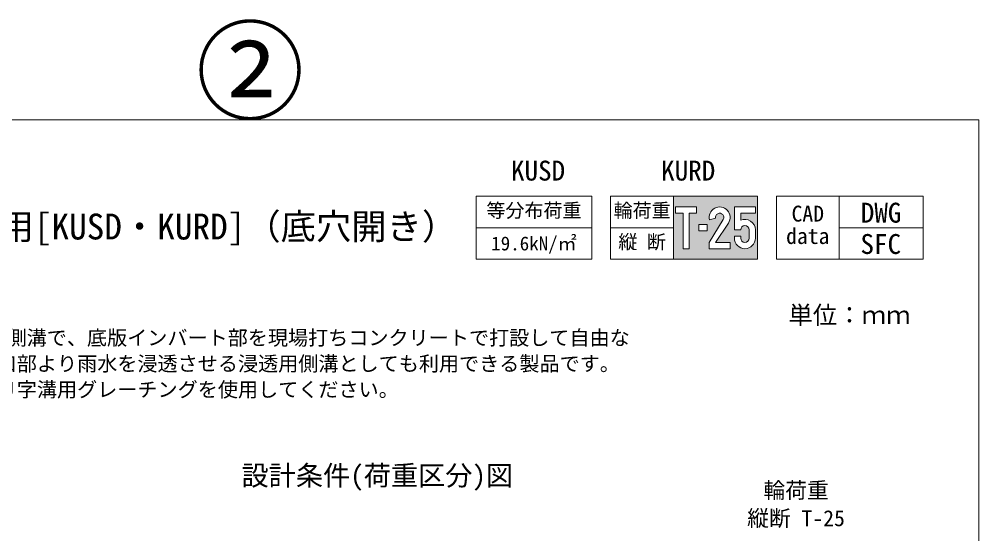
# Model space of a CAD drawing. Units: millimetres, scale not verified. Extents: x -181 to 7884, y -558 to 5422.
# Drawn here: x 5597 to 7884, y 4195 to 5422 of the extents above; entities that cross this region are included whole.
import ezdxf
from ezdxf.enums import TextEntityAlignment as Align

# ---------------------------------------------------------------- set-up
doc = ezdxf.new("R2010")
doc.units = ezdxf.units.MM
doc.header["$LTSCALE"] = 10
for name, color, linetype, lineweight in [('0_2', 7, 'Continuous', 9), ('枠', 5, 'Continuous', 5), ('補助線', 8, 'Continuous', 13), ('ﾊｯﾁﾝｸﾞ', 7, 'Continuous', 5)]:
    doc.layers.add(name, color=color, linetype=linetype, lineweight=lineweight)
doc.layers.add('集水桝', color=7, linetype='Continuous')
doc.styles.add('ＭＳ ゴシック', font='')
doc.styles.get('ＭＳ ゴシック').set_extended_font_data('MS Gothic')

msp = doc.modelspace()

# ---------------------------------------------------------------- hatches: boundary and pattern name
at = {"layer": 'ﾊｯﾁﾝｸﾞ'}
h = msp.add_hatch(color=256, dxfattribs=at)
h.paths.add_polyline_path([(7356.36, 4849.78), (7356.36, 4999.78), (7156.36, 4999.78), (7156.36, 4849.78)])
h.paths.add_polyline_path([(7193.86, 4874.78), (7178.86, 4874.78), (7178.86, 4959.78), (7161.36, 4959.78), (7161.36, 4974.78), (7211.36, 4974.78), (7211.36, 4959.78), (7193.86, 4959.78)], flags=16)
h.paths.add_polyline_path([(7241.36, 4889.78), (7274.7, 4944.27, 0.53298), (7267.88, 4959.13, 0.53298), (7256.7, 4947.2), (7242.21, 4943.31, -0.5398), (7270.29, 4973.93, -0.5398), (7287.21, 4936), (7256.65, 4889.78), (7291.36, 4889.78), (7291.36, 4874.78), (7241.36, 4874.78)], flags=16)
h.paths.add_polyline_path([(7216.36, 4917.28), (7216.36, 4932.28), (7236.36, 4932.28), (7236.36, 4917.28)], flags=16)
h.paths.add_polyline_path([(7301.36, 4899.78), (7301.36, 4904.78), (7316.36, 4904.78), (7316.36, 4899.78, 1), (7336.36, 4899.78), (7336.36, 4919.78, 0.41421), (7326.36, 4929.78, 0.41421), (7316.36, 4919.78), (7301.36, 4919.78), (7301.36, 4974.78), (7351.36, 4974.78), (7351.36, 4959.78), (7316.36, 4959.78), (7316.36, 4942.7, -0.54057), (7351.36, 4919.78), (7351.36, 4899.78, -0.41421), (7326.36, 4874.78, -0.41421)], flags=16)

# ---------------------------------------------------------------- linework, layer by layer
at = {"layer": '0_2', "lineweight": 20}
for p, q in [((6685.81, 4999.78), (6685.81, 4849.78)), ((6685.81, 4999.78), (6961.36, 4999.78)), ((6961.36, 4999.78), (6961.36, 4849.78)), ((6685.81, 4924.78), (6961.36, 4924.78)), ((6685.81, 4849.78), (6961.36, 4849.78))]:
    msp.add_line(p, q, dxfattribs=at)
at = {"layer": '枠', "lineweight": 20}
for p, q in [((7883.92, 5182.37), (4409.92, 5182.37)), ((7883.92, 142.37), (7883.92, 5182.37))]:
    msp.add_line(p, q, dxfattribs=at)
at = {"layer": 'ﾊｯﾁﾝｸﾞ', "lineweight": 13}
for p, q in [((7006.36, 4999.78), (7006.36, 4849.78)), ((7006.36, 4999.78), (7356.36, 4999.78)), ((7156.36, 4999.78), (7156.36, 4849.78)), ((7356.36, 4999.78), (7356.36, 4849.78)), ((7006.36, 4924.78), (7156.36, 4924.78)), ((7006.36, 4849.78), (7356.36, 4849.78))]:
    msp.add_line(p, q, dxfattribs=at)
at = {"layer": 'ﾊｯﾁﾝｸﾞ', "lineweight": 20}
for p, q in [((7401.36, 4999.78), (7401.36, 4849.78)), ((7401.36, 4999.78), (7751.36, 4999.78)), ((7551.36, 4999.78), (7551.36, 4849.78)), ((7751.36, 4999.78), (7751.36, 4849.78)), ((7551.36, 4924.78), (7751.36, 4924.78)), ((7401.36, 4849.78), (7751.36, 4849.78))]:
    msp.add_line(p, q, dxfattribs=at)
at = {"layer": 'ﾊｯﾁﾝｸﾞ'}
for p, q in [((7242.21, 4943.31), (7256.7, 4947.2)), ((7336.36, 4899.78), (7336.36, 4919.78)), ((7351.36, 4919.78), (7351.36, 4899.78)), ((7316.36, 4904.78), (7316.36, 4899.78))]:
    msp.add_line(p, q, dxfattribs=at)
for points in [[(7178.86, 4874.78), (7178.86, 4959.78), (7161.36, 4959.78), (7161.36, 4974.78), (7211.36, 4974.78), (7211.36, 4959.78), (7193.86, 4959.78), (7193.86, 4874.78)], [(7216.36, 4932.28), (7236.36, 4932.28), (7236.36, 4917.28), (7216.36, 4917.28)]]:
    msp.add_lwpolyline(points, close=True, dxfattribs=at)
for points in [[(7316.36, 4919.78), (7301.36, 4919.78), (7301.36, 4974.78), (7351.36, 4974.78), (7351.36, 4959.78), (7316.36, 4959.78), (7316.36, 4942.7)], [(7274.7, 4944.27), (7241.36, 4889.78), (7241.36, 4874.78), (7291.36, 4874.78), (7291.36, 4889.78), (7256.65, 4889.78), (7287.21, 4936)], [(7301.36, 4899.78), (7301.36, 4904.78), (7316.36, 4904.78)]]:
    msp.add_lwpolyline(points, dxfattribs=at)
for centre, radius, start, end in [((7266.3, 4949.41), 24.85, 327.32155, 194.20268), ((7266.3, 4949.41), 9.85, 328.53575, 192.98848), ((7326.36, 4919.78), 25, 0, 113.57818), ((7326.36, 4919.78), 10, 0, 180), ((7326.36, 4899.78), 25, 180, 0), ((7326.36, 4899.78), 10, 180, 0)]:
    msp.add_arc(centre, radius, start, end, dxfattribs=at)

# ---------------------------------------------------------------- texts
at = {"layer": '0_2', "style": 'ＭＳ ゴシック'}
for s, p in [('KUSD', (6833.4, 5084.69)), ('KURD', (7191.18, 5084.69))]:
    msp.add_text(s, height=47.47, dxfattribs=at).set_placement(p, align=Align.TOP_CENTER)
for s, height, p in [('長尺Ｕ字溝 浸透用･可変用[KUSD・KURD]（底穴開き）', 61.71, (4621.66, 4878.24)), ('単位：ｍｍ', 42.72, (7429.9, 4682.43)), ('設計条件(荷重区分)図', 47.47, (6126.58, 4295.9))]:
    msp.add_text(s, height=height, dxfattribs=at).set_placement(p, align=Align.BOTTOM_LEFT)
for s, height, p in [('長尺Ｕ字溝[KUS･KUR]の底版部に開口を設けた側溝で、底版インバート部を現場打ちコンクリートで打設して自由な', 35.13, (4584.69, 4679.88)), ('水路勾配を構築する可変用としたり、底版開口部より雨水を浸透させる浸透用側溝としても利用できる製品です。', 35.13, (4584.69, 4618.21)), ('蓋は、側溝用蓋（茨城県規格）または、長尺Ｕ字溝用グレーチングを使用してください。', 35.13, (4584.69, 4556.55)), ('輪荷重', 37.98, (7370.76, 4317.7)), ('縦断 T-25', 37.98, (7331.91, 4251.03))]:
    msp.add_text(s, height=height, dxfattribs=at).set_placement(p, align=Align.TOP_LEFT)
at = {"layer": '補助線', "color": 1, "style": 'ＭＳ ゴシック'}
msp.add_text('②', height=189.9, dxfattribs=at).set_placement((6146.92, 5145.96), align=Align.BOTTOM_CENTER)
at = {"layer": '集水桝', "style": 'ＭＳ ゴシック'}
for s, p in [('DWG', (7602.64, 4922.63)), ('SFC', (7601.78, 4847.93))]:
    msp.add_text(s, height=47.47, dxfattribs=at).set_placement(p, align=Align.BOTTOM_LEFT)
at = {"layer": 'ﾊｯﾁﾝｸﾞ', "style": 'ＭＳ ゴシック'}
for s, p in [('等分布荷重', (6823.59, 4965.99)), ('輪荷重', (7081.36, 4965.99)), ('19.6kN/㎡', (6823.59, 4887.28)), ('縦 断', (7081.36, 4890.99))]:
    msp.add_text(s, height=33.23, dxfattribs=at).set_placement(p, align=Align.MIDDLE_CENTER)
for s, p in [('CAD', (7437.51, 4977.35)), ('data', (7424.56, 4924.02))]:
    msp.add_text(s, height=37.98, dxfattribs=at).set_placement(p, align=Align.TOP_LEFT)

doc.saveas('drawing.dxf')
